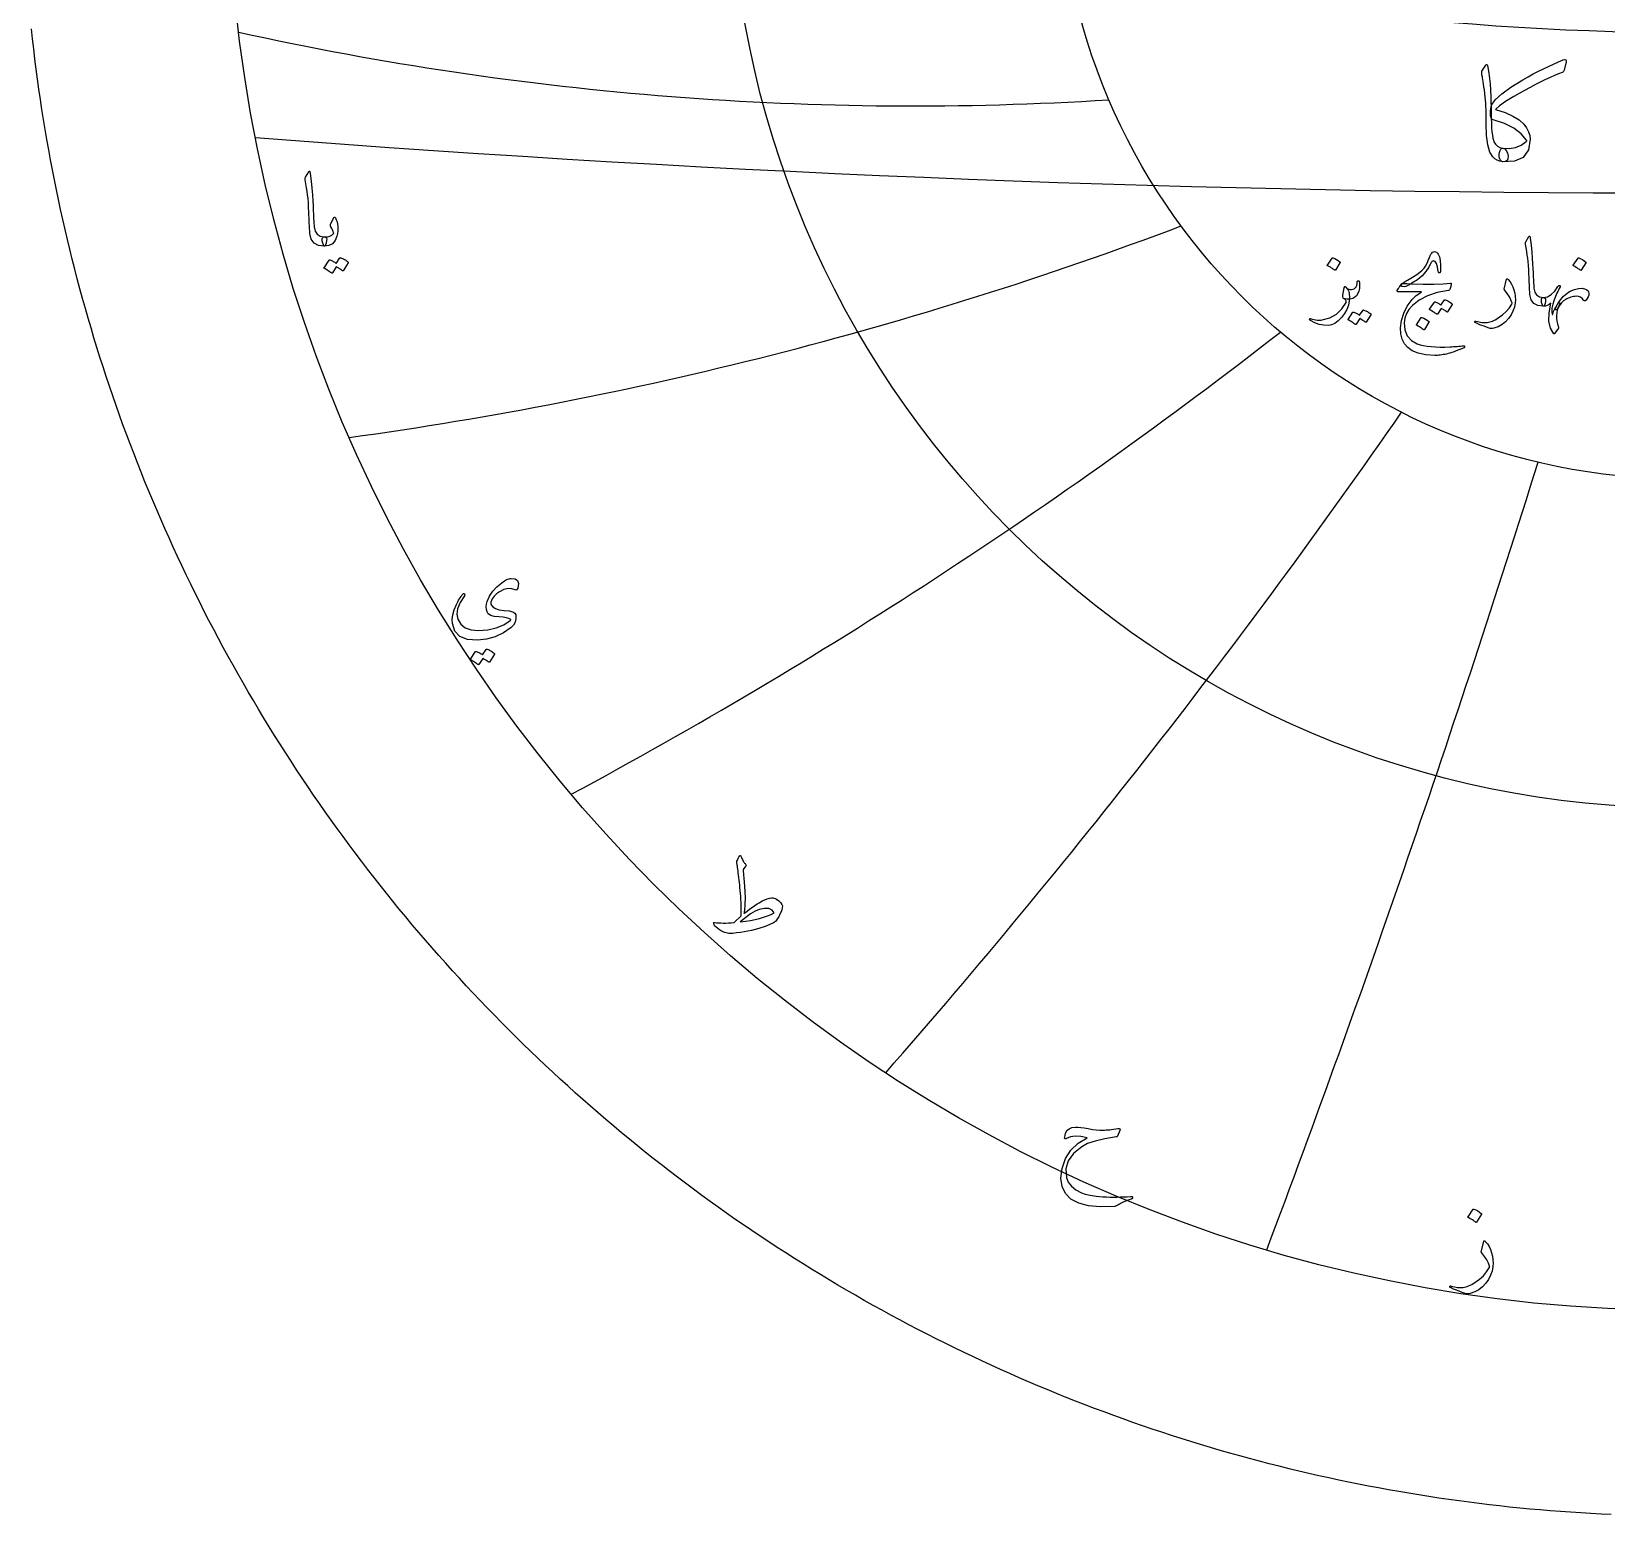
# Model space of a CAD drawing. Header units: millimetres. Extents: x -68 to 68, y -68 to 70.
# Drawn here: x -68.1 to -3.1, y -68.4 to -7.2 of the extents above; entities that cross this region are included whole.
import ezdxf

# ---------------------------------------------------------------- set-up
doc = ezdxf.new("R2010")
doc.units = ezdxf.units.MM
for name, color, linetype in [('CUT_OUTER', 1, 'Continuous'), ('ENGRAVE', 7, 'Continuous'), ('ENGRAVE_FINE', 8, 'Continuous'), ('TEXT', 5, 'Continuous')]:
    doc.layers.add(name, color=color, linetype=linetype)

msp = doc.modelspace()

# ---------------------------------------------------------------- linework, layer by layer
at = {"layer": 'CUT_OUTER'}
msp.add_lwpolyline([(-2.9402, -68.4118), (-3.3599, -68.3925), (-3.7795, -68.3706), (-4.1989, -68.3461), (-4.6182, -68.3191), (-5.0373, -68.2895), (-5.4563, -68.2573), (-5.875, -68.2225), (-6.2935, -68.1852), (-6.7117, -68.1453), (-7.1297, -68.1028), (-7.5475, -68.0578), (-7.9649, -68.0102), (-8.3821, -67.96), (-8.7989, -67.9073), (-9.2154, -67.8521), (-9.6316, -67.7942), (-10.0474, -67.7339), (-10.4628, -67.6709), (-10.8778, -67.6055), (-11.2924, -67.5374), (-11.7066, -67.4669), (-12.1204, -67.3938), (-12.5337, -67.3181), (-12.9465, -67.24), (-13.3588, -67.1593), (-13.7706, -67.076), (-14.182, -66.9903), (-14.5927, -66.902), (-15.003, -66.8112), (-15.4126, -66.7179), (-15.8217, -66.6221), (-16.2302, -66.5237), (-16.6381, -66.4229), (-17.0453, -66.3196), (-17.4519, -66.2137), (-17.8579, -66.1054), (-18.2632, -65.9946), (-18.6677, -65.8813), (-19.0716, -65.7655), (-19.4748, -65.6472), (-19.8772, -65.5265), (-20.2789, -65.4033), (-20.6799, -65.2776), (-21.08, -65.1495), (-21.4794, -65.0189), (-21.8779, -64.8859), (-22.2756, -64.7505), (-22.6725, -64.6126), (-23.0685, -64.4722), (-23.4637, -64.3295), (-23.858, -64.1843), (-24.2513, -64.0367), (-24.6438, -63.8867), (-25.0354, -63.7343), (-25.4259, -63.5795), (-25.8156, -63.4222), (-26.2042, -63.2627), (-26.5919, -63.1007), (-26.9786, -62.9363), (-27.3643, -62.7696), (-27.7489, -62.6005), (-28.1325, -62.4291), (-28.515, -62.2553), (-28.8965, -62.0791), (-29.2768, -61.9007), (-29.6561, -61.7199), (-30.0342, -61.5367), (-30.4113, -61.3513), (-30.7871, -61.1635), (-31.1618, -60.9735), (-31.5354, -60.7811), (-31.9077, -60.5865), (-32.2789, -60.3896), (-32.6488, -60.1904), (-33.0175, -59.9889), (-33.385, -59.7852), (-33.7512, -59.5792), (-34.1161, -59.371), (-34.4798, -59.1605), (-34.8421, -58.9479), (-35.2032, -58.733), (-35.5629, -58.5159), (-35.9213, -58.2965), (-36.2783, -58.075), (-36.634, -57.8513), (-36.9882, -57.6255), (-37.3411, -57.3974), (-37.6926, -57.1672), (-38.0427, -56.9349), (-38.3913, -56.7004), (-38.7385, -56.4638), (-39.0842, -56.225), (-39.4285, -55.9841), (-39.7712, -55.7411), (-40.1125, -55.4961), (-40.4523, -55.2489), (-40.7905, -54.9996), (-41.1272, -54.7483), (-41.4624, -54.4949), (-41.796, -54.2395), (-42.128, -53.982), (-42.4584, -53.7225), (-42.7873, -53.461), (-43.1145, -53.1974), (-43.4401, -52.9319), (-43.764, -52.6644), (-44.0864, -52.3948), (-44.407, -52.1233), (-44.726, -51.8499), (-45.0433, -51.5745), (-45.3589, -51.2971), (-45.6728, -51.0178), (-45.985, -50.7366), (-46.2954, -50.4535), (-46.6042, -50.1685), (-46.9111, -49.8816), (-47.2163, -49.5928), (-47.5197, -49.3022), (-47.8213, -49.0097), (-48.1211, -48.7153), (-48.4191, -48.4191), (-48.7153, -48.1211), (-49.0097, -47.8213), (-49.3022, -47.5197), (-49.5928, -47.2163), (-49.8816, -46.9111), (-50.1685, -46.6042), (-50.4535, -46.2954), (-50.7366, -45.985), (-51.0178, -45.6728), (-51.2971, -45.3589), (-51.5745, -45.0433), (-51.8499, -44.726), (-52.1233, -44.407), (-52.3948, -44.0864), (-52.6644, -43.764), (-52.9319, -43.4401), (-53.1974, -43.1145), (-53.461, -42.7873), (-53.7225, -42.4584), (-53.982, -42.128), (-54.2395, -41.796), (-54.4949, -41.4624), (-54.7483, -41.1272), (-54.9996, -40.7905), (-55.2489, -40.4523), (-55.4961, -40.1125), (-55.7411, -39.7712), (-55.9841, -39.4285), (-56.225, -39.0842), (-56.4638, -38.7385), (-56.7004, -38.3913), (-56.9349, -38.0427), (-57.1672, -37.6926), (-57.3974, -37.3411), (-57.6255, -36.9882), (-57.8513, -36.634), (-58.075, -36.2783), (-58.2965, -35.9213), (-58.5159, -35.5629), (-58.733, -35.2032), (-58.9479, -34.8421), (-59.1605, -34.4798), (-59.371, -34.1161), (-59.5792, -33.7512), (-59.7852, -33.385), (-59.9889, -33.0175), (-60.1904, -32.6488), (-60.3896, -32.2789), (-60.5865, -31.9077), (-60.7811, -31.5354), (-60.9735, -31.1618), (-61.1635, -30.7871), (-61.3513, -30.4113), (-61.5367, -30.0342), (-61.7199, -29.6561), (-61.9007, -29.2768), (-62.0791, -28.8965), (-62.2553, -28.515), (-62.4291, -28.1325), (-62.6005, -27.7489), (-62.7696, -27.3643), (-62.9363, -26.9786), (-63.1007, -26.5919), (-63.2627, -26.2042), (-63.4222, -25.8156), (-63.5795, -25.4259), (-63.7343, -25.0354), (-63.8867, -24.6438), (-64.0367, -24.2513), (-64.1843, -23.858), (-64.3295, -23.4637), (-64.4722, -23.0685), (-64.6126, -22.6725), (-64.7505, -22.2756), (-64.8859, -21.8779), (-65.0189, -21.4794), (-65.1495, -21.08), (-65.2776, -20.6799), (-65.4033, -20.2789), (-65.5265, -19.8772), (-65.6472, -19.4748), (-65.7655, -19.0716), (-65.8813, -18.6677), (-65.9946, -18.2632), (-66.1054, -17.8579), (-66.2137, -17.4519), (-66.3196, -17.0453), (-66.4229, -16.6381), (-66.5237, -16.2302), (-66.6221, -15.8217), (-66.7179, -15.4126), (-66.8112, -15.003), (-66.902, -14.5927), (-66.9903, -14.182), (-67.076, -13.7706), (-67.1593, -13.3588), (-67.24, -12.9465), (-67.3181, -12.5337), (-67.3938, -12.1204), (-67.4669, -11.7066), (-67.5374, -11.2924), (-67.6055, -10.8778), (-67.6709, -10.4628), (-67.7339, -10.0474), (-67.7942, -9.6316), (-67.8521, -9.2154), (-67.9073, -8.7989), (-67.96, -8.3821), (-68.0102, -7.9649), (-68.0578, -7.5475), (-68.1028, -7.1297)], dxfattribs=at)
at = {"layer": 'ENGRAVE'}
for radius in [60, 39.2754, 25.7092]:
    msp.add_circle((0, 0), radius, dxfattribs=at)
for centre, radius, start, end in [((0, 102.3158), 109.5951, 237.334847, 302.665153), ((-31.7316, 118.424), 128.7389, 257.517365, 273.595273), ((-76.5354, 132.5633), 158.0293, 277.834249, 290.696576), ((-144.184, 144.184), 207.655, 298.266678, 307.913423), ((-264.7091, 152.8299), 308.1727, 318.79094, 325.222103), ((-590.2568, 158.1588), 612.3397, 339.3790811, 342.5946627)]:
    msp.add_arc(centre, radius, start, end, dxfattribs=at)
at = {"layer": 'ENGRAVE_FINE'}
msp.add_arc((0, 742.9788), 756.8869, 265.5394658, 274.4605342, dxfattribs=at)
at = {"layer": 'TEXT'}
for points in [[(-7.7177, -10.4567), (-7.3212, -10.5868), (-6.9939, -10.7322), (-6.7357, -10.8929), (-6.5468, -11.0688), (-6.4327, -11.2252), (-6.3512, -11.3802), (-6.3023, -11.5339), (-6.286, -11.6863), (-6.3568, -12.1337), (-6.5694, -12.4381), (-6.9237, -12.5994), (-7.4197, -12.6177), (-7.4549, -12.6084), (-7.4862, -12.5858), (-7.5135, -12.5498), (-7.5368, -12.5006), (-7.5577, -12.4304), (-7.5674, -12.3636), (-7.5657, -12.3), (-7.5527, -12.2398), (-7.5225, -12.1546), (-7.4902, -12.0961), (-7.4559, -12.0642), (-7.4197, -12.0588), (-7.1452, -12.0751), (-6.8914, -12.0336), (-6.6582, -11.9341), (-6.4456, -11.7767), (-6.4327, -11.7638), (-6.4257, -11.7515), (-6.4247, -11.7398), (-6.4297, -11.7288), (-6.6539, -11.4627), (-6.9593, -11.2338), (-7.3458, -11.0422), (-7.8135, -10.8879), (-7.8624, -10.8609), (-7.8974, -10.8067), (-7.9183, -10.7252), (-7.9253, -10.6164), (-7.922, -10.5203), (-7.912, -10.4341), (-7.8954, -10.3579), (-7.8721, -10.2917), (-7.7221, -10.0662), (-7.4583, -9.8154), (-7.0807, -9.5393), (-6.5894, -9.2379), (-6.37, -9.1156), (-6.1536, -8.999), (-5.9402, -8.8881), (-5.7298, -8.7828), (-5.5223, -8.6832), (-5.3179, -8.5892), (-5.1165, -8.5009), (-4.9181, -8.4182), (-4.8549, -8.4036), (-4.8143, -8.4129), (-4.7963, -8.4461), (-4.801, -8.5034), (-4.8808, -8.8387), (-4.8921, -8.8729), (-4.9101, -8.9012), (-4.9347, -8.9235), (-4.966, -8.9398), (-5.1183, -8.9979), (-5.2827, -9.0655), (-5.459, -9.1429), (-5.6473, -9.2299), (-5.8472, -9.3269), (-6.0584, -9.4341), (-6.281, -9.5517), (-6.5148, -9.6796), (-6.9513, -9.9278), (-7.2973, -10.14), (-7.5527, -10.3164), (-7.7177, -10.4567)], [(-7.4144, -12.0588), (-7.3309, -12.0914), (-7.2667, -12.1573), (-7.2217, -12.2564), (-7.1961, -12.3888), (-7.1978, -12.4989), (-7.2347, -12.5738), (-7.3069, -12.6134), (-7.4144, -12.6177), (-7.5338, -12.5951), (-7.6419, -12.5538), (-7.7387, -12.494), (-7.8242, -12.4154), (-7.9489, -12.2182), (-8.0358, -11.9244), (-8.0847, -11.5342), (-8.0956, -11.0475), (-8.094, -10.9), (-8.0943, -10.7555), (-8.0966, -10.6139), (-8.101, -10.4754), (-8.1073, -10.3401), (-8.1156, -10.2086), (-8.1259, -10.0807), (-8.1382, -9.9564), (-8.1564, -9.7987), (-8.1735, -9.6557), (-8.1896, -9.5273), (-8.2048, -9.4135), (-8.2189, -9.315), (-8.232, -9.2325), (-8.2442, -9.166), (-8.2553, -9.1154), (-8.2743, -9.031), (-8.2833, -8.9638), (-8.2823, -8.9139), (-8.2713, -8.8813), (-8.1169, -8.6364), (-8.0946, -8.6111), (-8.0757, -8.6045), (-8.0601, -8.6165), (-8.0477, -8.6471), (-7.9822, -8.9694), (-7.9346, -9.3989), (-7.905, -9.9355), (-7.8934, -10.5792), (-7.8892, -10.8172), (-7.8821, -11.0309), (-7.8719, -11.2204), (-7.8588, -11.3855), (-7.8427, -11.5261), (-7.8235, -11.6417), (-7.8014, -11.7323), (-7.7763, -11.798), (-7.7157, -11.8942), (-7.6352, -11.9697), (-7.5348, -12.0246), (-7.4144, -12.0588)], [(-56.6666, -13.0372), (-56.6584, -13.0244), (-56.6507, -13.0159), (-56.6435, -13.0116), (-56.6368, -13.0116), (-56.6267, -13.0172), (-56.6177, -13.034), (-56.6097, -13.0619), (-56.6028, -13.1011), (-56.5676, -13.4191), (-56.5389, -13.7132), (-56.5165, -13.9833), (-56.5006, -14.2295), (-56.4903, -14.44), (-56.4809, -14.6286), (-56.4722, -14.7955), (-56.4644, -14.9405), (-56.4576, -15.0638), (-56.4521, -15.1652), (-56.448, -15.2447), (-56.4452, -15.3025), (-56.4074, -15.4755), (-56.3239, -15.6027), (-56.1945, -15.6841), (-56.0194, -15.7198), (-55.9707, -15.7325), (-55.9396, -15.7624), (-55.926, -15.8092), (-55.93, -15.8731), (-55.95, -15.9737), (-55.9715, -16.0455), (-55.9947, -16.0886), (-56.0194, -16.103), (-56.2658, -16.0705), (-56.4473, -15.9731), (-56.5639, -15.8108), (-56.6155, -15.5835), (-56.6237, -15.4748), (-56.631, -15.3658), (-56.6375, -15.2566), (-56.6432, -15.1471), (-56.6484, -15.0373), (-56.6533, -14.9272), (-56.658, -14.8169), (-56.6624, -14.7064), (-56.6704, -14.4954), (-56.6815, -14.3056), (-56.6959, -14.1367), (-56.7135, -13.9889), (-56.7342, -13.8469), (-56.7582, -13.6956), (-56.7853, -13.535), (-56.8157, -13.3651), (-56.8197, -13.3345), (-56.8189, -13.3065), (-56.8133, -13.2812), (-56.8029, -13.2586)], [(-55.7639, -15.2045), (-55.6447, -14.9405), (-55.6271, -14.9115), (-55.6085, -14.9012), (-55.5888, -14.9094), (-55.5681, -14.9363), (-55.5297, -15.0168), (-55.4999, -15.1008), (-55.4786, -15.1882), (-55.4659, -15.2791), (-55.4619, -15.3739), (-55.4669, -15.4733), (-55.481, -15.5773), (-55.5042, -15.6857), (-55.5747, -15.8683), (-55.6841, -15.9987), (-55.8323, -16.0769), (-56.0194, -16.103), (-56.041, -16.0894), (-56.0631, -16.0487), (-56.0857, -15.9808), (-56.1088, -15.8858), (-56.1155, -15.835), (-56.1142, -15.7932), (-56.1048, -15.7605), (-56.0875, -15.7368), (-56.0737, -15.7278), (-56.0577, -15.7219), (-56.0396, -15.7192), (-56.0194, -15.7198), (-55.9015, -15.716), (-55.7991, -15.6921), (-55.712, -15.6479), (-55.6404, -15.5835), (-55.6373, -15.5785), (-55.6362, -15.5718), (-55.6373, -15.5636), (-55.6404, -15.5537), (-55.6572, -15.4936), (-55.682, -15.4324), (-55.7147, -15.3701), (-55.7554, -15.3067), (-55.7687, -15.2828), (-55.7746, -15.2578), (-55.773, -15.2317), (-55.7639, -15.2045)], [(-6.3392, -15.7075), (-6.3315, -15.6955), (-6.3242, -15.6875), (-6.3175, -15.6835), (-6.3112, -15.6835), (-6.3018, -15.6888), (-6.2933, -15.7045), (-6.2858, -15.7307), (-6.2793, -15.7673), (-6.2464, -16.0655), (-6.2194, -16.3412), (-6.1985, -16.5944), (-6.1835, -16.8252), (-6.1739, -17.0226), (-6.165, -17.1994), (-6.1569, -17.3559), (-6.1496, -17.4919), (-6.1432, -17.6074), (-6.1381, -17.7024), (-6.1342, -17.777), (-6.1316, -17.8312), (-6.0962, -17.9933), (-6.0178, -18.1126), (-5.8966, -18.189), (-5.7324, -18.2224), (-5.6868, -18.2344), (-5.6576, -18.2623), (-5.6448, -18.3062), (-5.6486, -18.3661), (-5.6673, -18.4604), (-5.6875, -18.5278), (-5.7092, -18.5682), (-5.7324, -18.5817), (-5.9635, -18.5512), (-6.1336, -18.4599), (-6.2429, -18.3077), (-6.2913, -18.0946), (-6.2989, -17.9927), (-6.3058, -17.8906), (-6.3119, -17.7881), (-6.3172, -17.6855), (-6.3221, -17.5826), (-6.3267, -17.4794), (-6.3311, -17.376), (-6.3352, -17.2723), (-6.3427, -17.0746), (-6.3532, -16.8966), (-6.3666, -16.7383), (-6.3831, -16.5997), (-6.4026, -16.4666), (-6.425, -16.3247), (-6.4505, -16.1741), (-6.4789, -16.0148), (-6.4827, -15.9862), (-6.4819, -15.96), (-6.4767, -15.9363), (-6.4669, -15.915)], [(-55.385, -16.5842), (-55.3796, -16.5788), (-55.3722, -16.5756), (-55.3626, -16.5746), (-55.3509, -16.5756), (-55.309, -16.5913), (-55.2684, -16.6086), (-55.2291, -16.6275), (-55.1912, -16.648), (-55.1544, -16.6704), (-55.1183, -16.6949), (-55.083, -16.7215), (-55.0486, -16.7502), (-55.0419, -16.759), (-55.039, -16.7683), (-55.0398, -16.7782), (-55.0443, -16.7885), (-55.2487, -17.1122), (-55.2543, -17.1164), (-55.2625, -17.1164), (-55.2735, -17.1122), (-55.287, -17.1036), (-55.2963, -17.0958), (-55.3115, -17.085), (-55.3325, -17.0713), (-55.3594, -17.0547), (-55.3924, -17.0349), (-55.4318, -17.0116), (-55.4776, -16.9848), (-55.5297, -16.9546), (-55.6915, -17.2058), (-55.699, -17.2136), (-55.7086, -17.2154), (-55.7203, -17.2114), (-55.7341, -17.2016), (-55.7461, -17.1931), (-55.765, -17.1803), (-55.7908, -17.1633), (-55.8235, -17.142), (-55.8637, -17.1164), (-55.9119, -17.0866), (-55.9681, -17.0525), (-56.0322, -17.0142), (-56.0388, -17.0078), (-56.0418, -17.0015), (-56.041, -16.9951), (-56.0364, -16.9887), (-55.8278, -16.6778), (-55.8225, -16.6725), (-55.815, -16.6693), (-55.8054, -16.6683), (-55.7937, -16.6693), (-55.7581, -16.6809), (-55.7235, -16.6943), (-55.6899, -16.7096), (-55.6575, -16.7268), (-55.6261, -16.7456), (-55.5957, -16.7657), (-55.5665, -16.7871), (-55.5383, -16.8098)], [(-14.4508, -16.5897), (-14.4458, -16.5847), (-14.4388, -16.5817), (-14.4298, -16.5807), (-14.4189, -16.5817), (-14.3413, -16.6131), (-14.2682, -16.6516), (-14.1996, -16.697), (-14.1354, -16.7494), (-14.1292, -16.7573), (-14.1265, -16.7653), (-14.1272, -16.7733), (-14.1315, -16.7813), (-14.3191, -17.0847), (-14.3261, -17.0919), (-14.335, -17.0937), (-14.346, -17.0899), (-14.359, -17.0807), (-14.3702, -17.0727), (-14.3879, -17.0607), (-14.4121, -17.0448), (-14.4428, -17.0248), (-14.4805, -17.0009), (-14.5257, -16.9729), (-14.5783, -16.941), (-14.6384, -16.905), (-14.6464, -16.8991), (-14.6504, -16.8931), (-14.6504, -16.8871), (-14.6464, -16.8811)], [(-11.6365, -17.7194), (-11.6128, -17.6916), (-11.5856, -17.664), (-11.5549, -17.6367), (-11.5207, -17.6096), (-11.4831, -17.5826), (-11.4419, -17.5552), (-11.3972, -17.5277), (-11.3491, -17.4998), (-11.1355, -17.3736), (-10.9619, -17.2623), (-10.8281, -17.166), (-10.7343, -17.0847), (-10.6617, -17.0046), (-10.5996, -16.92), (-10.5479, -16.8309), (-10.5068, -16.7374), (-10.4889, -16.6906), (-10.4713, -16.6461), (-10.454, -16.6038), (-10.4369, -16.5637), (-10.4203, -16.5264), (-10.4045, -16.4924), (-10.3894, -16.4616), (-10.375, -16.434), (-10.3434, -16.3868), (-10.3082, -16.3532), (-10.2695, -16.3329), (-10.2273, -16.3262), (-10.1862, -16.3329), (-10.1465, -16.3532), (-10.1083, -16.3868), (-10.0717, -16.434), (-10.026, -16.5418), (-9.9968, -16.6975), (-9.9841, -16.9011), (-9.9878, -17.1525), (-9.9903, -17.1752), (-9.9978, -17.1915), (-10.0103, -17.2012), (-10.0277, -17.2044), (-10.0457, -17.2009), (-10.0597, -17.1905), (-10.0697, -17.173), (-10.0756, -17.1486), (-10.1063, -16.9564), (-10.1505, -16.8192), (-10.2081, -16.7369), (-10.2792, -16.7094), (-10.2974, -16.7127), (-10.3162, -16.7224), (-10.3354, -16.7386), (-10.3551, -16.7613), (-10.3638, -16.7749), (-10.374, -16.7918), (-10.3858, -16.8119), (-10.399, -16.8352), (-10.4137, -16.8618), (-10.4299, -16.8916), (-10.4476, -16.9246), (-10.4669, -16.9609), (-10.5811, -17.1481), (-10.7363, -17.3222), (-10.9324, -17.4834), (-11.1694, -17.6316), (-11.1719, -17.6331), (-11.1794, -17.6376), (-11.1919, -17.645), (-11.2094, -17.6555), (-11.2318, -17.669), (-11.2593, -17.6855), (-11.2917, -17.7049), (-11.3291, -17.7274), (-11.4082, -17.7628), (-11.4858, -17.7733), (-11.5619, -17.7588), (-11.6365, -17.7194)], [(-4.3073, -16.5937), (-4.3023, -16.5887), (-4.2953, -16.5857), (-4.2863, -16.5847), (-4.2754, -16.5857), (-4.1978, -16.6171), (-4.1247, -16.6555), (-4.0561, -16.701), (-3.9919, -16.7534), (-3.9857, -16.7613), (-3.983, -16.7693), (-3.9837, -16.7773), (-3.9879, -16.7853), (-4.1756, -17.0887), (-4.1826, -17.0959), (-4.1915, -17.0977), (-4.2025, -17.0939), (-4.2155, -17.0847), (-4.2267, -17.0767), (-4.2444, -17.0647), (-4.2686, -17.0488), (-4.2993, -17.0288), (-4.337, -17.0048), (-4.3821, -16.9769), (-4.4348, -16.945), (-4.4949, -16.909), (-4.5029, -16.903), (-4.5069, -16.8971), (-4.5069, -16.8911), (-4.5029, -16.8851)], [(-13.377, -17.5318), (-13.3575, -17.5348), (-13.343, -17.5438), (-13.3336, -17.5587), (-13.3291, -17.5797), (-13.3208, -17.7189), (-13.3281, -17.8451), (-13.3508, -17.9584), (-13.389, -18.0587), (-13.4433, -18.143), (-13.5147, -18.2084), (-13.603, -18.2548), (-13.7083, -18.2823), (-13.7822, -18.291), (-13.852, -18.2892), (-13.9179, -18.277), (-13.9798, -18.2543), (-14.0012, -18.2374), (-14.0137, -18.2104), (-14.0172, -18.1735), (-14.0117, -18.1266), (-13.9518, -17.8232), (-13.9471, -17.8002), (-13.9408, -17.7833), (-13.9331, -17.7723), (-13.9239, -17.7673), (-13.9136, -17.7678), (-13.9029, -17.7733), (-13.8917, -17.7838), (-13.88, -17.7992), (-13.8498, -17.8332), (-13.8111, -17.8591), (-13.7639, -17.8771), (-13.7083, -17.8871), (-13.6504, -17.8876), (-13.5965, -17.8771), (-13.5466, -17.8556), (-13.5007, -17.8232), (-13.4611, -17.7783), (-13.4339, -17.7234), (-13.4191, -17.6585), (-13.4169, -17.5837), (-13.4144, -17.561), (-13.4069, -17.5448), (-13.3944, -17.535), (-13.377, -17.5318)], [(-7.2573, -17.4679), (-7.2551, -17.4607), (-7.2523, -17.4549), (-7.2491, -17.4507), (-7.2454, -17.4479), (-7.2341, -17.4469), (-7.2204, -17.4519), (-7.2042, -17.4629), (-7.1855, -17.4799), (-7.1126, -17.5665), (-7.0498, -17.6665), (-6.9969, -17.78), (-6.954, -17.907), (-6.9205, -18.0437), (-6.9001, -18.1785), (-6.8926, -18.3112), (-6.8981, -18.4419), (-6.9335, -18.6141), (-6.9919, -18.7793), (-7.0732, -18.9374), (-7.1775, -19.0886), (-7.3022, -19.2256), (-7.445, -19.3371), (-7.6056, -19.4232), (-7.7843, -19.4838), (-7.8322, -19.4941), (-7.8801, -19.4968), (-7.928, -19.4921), (-7.9759, -19.4798), (-8.0863, -19.4413), (-8.186, -19.4055), (-8.2749, -19.3724), (-8.3531, -19.3421), (-8.4204, -19.3146), (-8.4764, -19.2897), (-8.5212, -19.2676), (-8.5547, -19.2483), (-8.5617, -19.2423), (-8.5667, -19.2363), (-8.5697, -19.2303), (-8.5707, -19.2244), (-8.5699, -19.2166), (-8.5677, -19.2094), (-8.5639, -19.2027), (-8.5587, -19.1964), (-8.552, -19.1917), (-8.5437, -19.1894), (-8.534, -19.1897), (-8.5228, -19.1924), (-8.4544, -19.2108), (-8.3891, -19.2259), (-8.3267, -19.2377), (-8.2673, -19.2463), (-8.2104, -19.2517), (-8.1555, -19.2538), (-8.1026, -19.2527), (-8.0517, -19.2483), (-8.001, -19.2402), (-7.9484, -19.2279), (-7.8942, -19.2113), (-7.8382, -19.1904), (-7.7804, -19.1651), (-7.7209, -19.135), (-7.6597, -19.1002), (-7.5967, -19.0607), (-7.4198, -18.9334), (-7.2683, -18.7952), (-7.1423, -18.646), (-7.0418, -18.4859), (-7.0353, -18.4729), (-7.0318, -18.4579), (-7.0313, -18.4409), (-7.0338, -18.422), (-7.0757, -18.31), (-7.1416, -18.1855), (-7.2314, -18.0485), (-7.3452, -17.899), (-7.3502, -17.8896), (-7.3531, -17.8811), (-7.3541, -17.8736), (-7.3531, -17.8671)], [(-13.876, -17.7992), (-13.8308, -17.8589), (-13.7951, -17.918), (-13.7689, -17.9766), (-13.7522, -18.0348), (-13.7427, -18.0966), (-13.7382, -18.1705), (-13.7387, -18.2563), (-13.7442, -18.3541), (-13.7779, -18.538), (-13.843, -18.7144), (-13.9396, -18.8833), (-14.0676, -19.0447), (-14.2083, -19.1834), (-14.343, -19.2842), (-14.4718, -19.3471), (-14.5945, -19.3721), (-14.7929, -19.3651), (-14.9847, -19.3281), (-15.1701, -19.2613), (-15.349, -19.1645), (-15.3615, -19.1562), (-15.3709, -19.1475), (-15.3774, -19.1383), (-15.3809, -19.1286), (-15.3817, -19.1173), (-15.3799, -19.1076), (-15.3757, -19.0994), (-15.369, -19.0926), (-15.3587, -19.0881), (-15.348, -19.0866), (-15.3368, -19.0881), (-15.325, -19.0926), (-15.2585, -19.111), (-15.1948, -19.1261), (-15.1338, -19.1379), (-15.0755, -19.1465), (-15.0198, -19.1516), (-14.9663, -19.153), (-14.915, -19.1506), (-14.866, -19.1445), (-14.5454, -19.0527), (-14.2742, -18.901), (-14.0524, -18.6894), (-13.88, -18.418), (-13.8782, -18.4095), (-13.877, -18.396), (-13.8762, -18.3776), (-13.876, -18.3541), (-13.8825, -18.3359), (-13.9019, -18.3132), (-13.9343, -18.286), (-13.9798, -18.2543), (-13.9997, -18.2299), (-14.0117, -18.2004), (-14.0157, -18.166), (-14.0117, -18.1266), (-13.9518, -17.8232), (-13.9396, -17.7843), (-13.9229, -17.7673), (-13.9017, -17.7723), (-13.876, -17.7992)], [(-11.2054, -17.6515), (-10.6931, -17.6695), (-10.2503, -17.6715), (-9.8768, -17.6575), (-9.5727, -17.6276), (-9.5633, -17.6265), (-9.5552, -17.6271), (-9.5483, -17.6295), (-9.5427, -17.6336), (-9.5386, -17.6392), (-9.5362, -17.646), (-9.5356, -17.6542), (-9.5367, -17.6635), (-9.5446, -17.6999), (-9.5522, -17.7334), (-9.5596, -17.7638), (-9.5667, -17.7913), (-9.5735, -17.8157), (-9.5801, -17.8372), (-9.5865, -17.8556), (-9.5926, -17.8711), (-9.6056, -17.8958), (-9.6206, -17.914), (-9.6375, -17.9257), (-9.6565, -17.931), (-10.1176, -18.0146), (-10.5187, -18.1455), (-10.8601, -18.3239), (-11.1415, -18.5497), (-11.2837, -18.7121), (-11.387, -18.884), (-11.4514, -19.0654), (-11.4768, -19.2563), (-11.4524, -19.5559), (-11.3551, -19.8002), (-11.1849, -19.9891), (-10.9419, -20.1225), (-10.8159, -20.163), (-10.6774, -20.1964), (-10.5265, -20.2228), (-10.3631, -20.2423), (-10.1874, -20.255), (-9.9998, -20.2613), (-9.8002, -20.261), (-9.5886, -20.2543), (-9.5134, -20.25), (-9.4394, -20.2453), (-9.3667, -20.2401), (-9.2952, -20.2343), (-9.2255, -20.2281), (-9.158, -20.2213), (-9.0928, -20.2141), (-9.0298, -20.2064), (-9.0105, -20.2054), (-8.9968, -20.2104), (-8.9886, -20.2213), (-8.9858, -20.2383), (-8.9873, -20.258), (-8.9918, -20.2732), (-8.9993, -20.284), (-9.0098, -20.2902), (-9.1226, -20.3379), (-9.2294, -20.381), (-9.3302, -20.4197), (-9.425, -20.4539), (-9.5135, -20.4838), (-9.5956, -20.5098), (-9.6712, -20.5317), (-9.7403, -20.5497), (-9.8053, -20.5629), (-9.8686, -20.5746), (-9.9301, -20.5849), (-9.9898, -20.5936), (-10.0481, -20.6003), (-10.1051, -20.6046), (-10.1608, -20.6063), (-10.2154, -20.6056), (-10.5876, -20.5766), (-10.898, -20.5138), (-11.1465, -20.4169), (-11.3331, -20.2862), (-11.4701, -20.1228), (-11.5656, -19.9319), (-11.6198, -19.7136), (-11.6325, -19.4679), (-11.5933, -19.163), (-11.4998, -18.8671), (-11.3518, -18.5802), (-11.1495, -18.3022), (-11.0704, -18.2181), (-10.9808, -18.1376), (-10.8808, -18.0605), (-10.7702, -17.9869), (-11.7363, -17.9789), (-11.7595, -17.9689), (-11.7692, -17.9509), (-11.7655, -17.925), (-11.7483, -17.8911), (-11.7158, -17.8417), (-11.6864, -17.7972), (-11.6599, -17.7578), (-11.6365, -17.7234), (-11.616, -17.6942), (-11.5986, -17.6705), (-11.5841, -17.6523), (-11.5726, -17.6396), (-11.5467, -17.6373), (-11.4768, -17.6386), (-11.363, -17.6433), (-11.2054, -17.6515)], [(-5.0937, -18.5497), (-5.1376, -18.644), (-5.1696, -18.7433), (-5.1895, -18.8476), (-5.1975, -18.9569), (-5.194, -19.0707), (-5.1795, -19.1884), (-5.1541, -19.3102), (-5.1177, -19.4359), (-5.1132, -19.4526), (-5.1117, -19.4669), (-5.1132, -19.4786), (-5.1177, -19.4878), (-5.2614, -19.6914), (-5.2746, -19.7061), (-5.2863, -19.7144), (-5.2965, -19.7161), (-5.3053, -19.7114), (-5.442, -19.4771), (-5.5089, -19.1894), (-5.5059, -18.8484), (-5.433, -18.4539), (-5.5026, -18.5098), (-5.5757, -18.5497), (-5.6523, -18.5737), (-5.7324, -18.5817), (-5.7496, -18.5764), (-5.7654, -18.5607), (-5.7796, -18.5345), (-5.7923, -18.4978), (-5.7995, -18.4757), (-5.8053, -18.4534), (-5.8095, -18.4308), (-5.8123, -18.408), (-5.8143, -18.3852), (-5.8162, -18.3626), (-5.8182, -18.3403), (-5.8202, -18.3182), (-5.8177, -18.2778), (-5.8023, -18.2483), (-5.7738, -18.2299), (-5.7324, -18.2224), (-5.5695, -18.186), (-5.4161, -18.0966), (-5.2721, -17.9544), (-5.1376, -17.7593), (-5.1194, -17.7346), (-5.1007, -17.7204), (-5.0815, -17.7167), (-5.0618, -17.7234), (-5.0473, -17.7361), (-5.0398, -17.7503), (-5.0393, -17.7661), (-5.0458, -17.7833), (-5.0811, -17.8456), (-5.1152, -17.909), (-5.148, -17.9734), (-5.1795, -18.0388), (-5.2099, -18.1051), (-5.2389, -18.1725), (-5.2667, -18.2408), (-5.2933, -18.3102), (-5.3522, -18.4991), (-5.3851, -18.6625), (-5.3921, -18.8005), (-5.3731, -18.913), (-5.3714, -18.9165), (-5.3702, -18.919), (-5.3694, -18.9205), (-5.3692, -18.921), (-5.3689, -18.9205), (-5.3682, -18.919), (-5.3669, -18.9165), (-5.3652, -18.913), (-5.3408, -18.8557), (-5.3158, -18.7997), (-5.2899, -18.745), (-5.2634, -18.6914), (-5.2358, -18.6389), (-5.207, -18.5871), (-5.1769, -18.5361), (-5.1456, -18.4859), (-5.1229, -18.4509), (-5.1027, -18.43), (-5.085, -18.423), (-5.0698, -18.43), (-5.0623, -18.4449), (-5.0638, -18.4699), (-5.0742, -18.5048), (-5.0937, -18.5497)], [(-4.0877, -18.3342), (-4.1394, -18.2533), (-4.2065, -18.1984), (-4.2891, -18.1695), (-4.3871, -18.1665), (-4.4428, -18.1736), (-4.4979, -18.183), (-4.5526, -18.1946), (-4.6067, -18.2084), (-4.6603, -18.225), (-4.7135, -18.2448), (-4.7661, -18.2679), (-4.8183, -18.2942), (-4.9076, -18.3541), (-4.9919, -18.4379), (-5.0713, -18.5457), (-5.1456, -18.6775), (-5.1668, -18.7072), (-5.1865, -18.7244), (-5.2047, -18.7291), (-5.2215, -18.7214), (-5.2354, -18.7059), (-5.2414, -18.6874), (-5.2394, -18.666), (-5.2294, -18.6415), (-5.2142, -18.6094), (-5.2005, -18.5807), (-5.1883, -18.5555), (-5.1775, -18.5338), (-5.1681, -18.5153), (-5.1596, -18.4998), (-5.1521, -18.4873), (-5.1456, -18.4779), (-5.087, -18.3895), (-5.0268, -18.3082), (-4.9652, -18.2339), (-4.9021, -18.1665), (-4.8375, -18.1059), (-4.7714, -18.0517), (-4.7037, -18.0041), (-4.6346, -17.9629), (-4.4572, -17.8823), (-4.2923, -17.8402), (-4.1399, -17.8364), (-3.9999, -17.8711), (-3.9403, -17.9013), (-3.8971, -17.94), (-3.8704, -17.9871), (-3.8602, -18.0427), (-3.8662, -18.1186), (-3.8881, -18.1904), (-3.9261, -18.2583), (-3.98, -18.3222), (-4.0151, -18.3499), (-4.0448, -18.3611), (-4.069, -18.3559), (-4.0877, -18.3342)], [(-13.1774, -18.7413), (-13.1724, -18.7363), (-13.1654, -18.7334), (-13.1564, -18.7324), (-13.1454, -18.7334), (-13.1061, -18.7481), (-13.0681, -18.7643), (-13.0313, -18.782), (-12.9957, -18.8012), (-12.9612, -18.8222), (-12.9274, -18.8451), (-12.8943, -18.8701), (-12.862, -18.897), (-12.8558, -18.9053), (-12.853, -18.914), (-12.8538, -18.9232), (-12.858, -18.9329), (-13.0496, -19.2363), (-13.0549, -19.2403), (-13.0626, -19.2403), (-13.0728, -19.2363), (-13.0856, -19.2284), (-13.0943, -19.221), (-13.1085, -19.2109), (-13.1282, -19.198), (-13.1534, -19.1824), (-13.1844, -19.1639), (-13.2213, -19.142), (-13.2642, -19.117), (-13.3131, -19.0886), (-13.4648, -19.3242), (-13.4718, -19.3314), (-13.4808, -19.3331), (-13.4917, -19.3294), (-13.5047, -19.3202), (-13.5159, -19.3122), (-13.5337, -19.3002), (-13.5579, -19.2842), (-13.5885, -19.2643), (-13.6262, -19.2403), (-13.6714, -19.2124), (-13.724, -19.1804), (-13.7842, -19.1445), (-13.7904, -19.1385), (-13.7931, -19.1325), (-13.7924, -19.1266), (-13.7881, -19.1206), (-13.5925, -18.8292), (-13.5876, -18.8242), (-13.5806, -18.8212), (-13.5716, -18.8202), (-13.5606, -18.8212), (-13.5272, -18.832), (-13.4947, -18.8446), (-13.4633, -18.859), (-13.4329, -18.8751), (-13.4034, -18.8927), (-13.375, -18.9115), (-13.3475, -18.9316), (-13.3211, -18.9529)], [(-9.8202, -18.3182), (-9.8152, -18.3132), (-9.8082, -18.3102), (-9.7992, -18.3092), (-9.7882, -18.3102), (-9.7489, -18.3249), (-9.7109, -18.3411), (-9.6741, -18.3589), (-9.6385, -18.3781), (-9.604, -18.399), (-9.5702, -18.422), (-9.5371, -18.4469), (-9.5048, -18.4739), (-9.4986, -18.4821), (-9.4958, -18.4908), (-9.4966, -18.5001), (-9.5008, -18.5098), (-9.6924, -18.8132), (-9.6977, -18.8172), (-9.7054, -18.8172), (-9.7156, -18.8132), (-9.7283, -18.8052), (-9.7371, -18.7978), (-9.7513, -18.7877), (-9.771, -18.7749), (-9.7962, -18.7593), (-9.8271, -18.7407), (-9.8641, -18.7189), (-9.907, -18.6938), (-9.9559, -18.6655), (-10.1076, -18.901), (-10.1146, -18.9082), (-10.1235, -18.91), (-10.1345, -18.9063), (-10.1475, -18.897), (-10.1587, -18.889), (-10.1764, -18.8771), (-10.2006, -18.8611), (-10.2313, -18.8411), (-10.269, -18.8172), (-10.3142, -18.7892), (-10.3668, -18.7573), (-10.4269, -18.7214), (-10.4332, -18.7154), (-10.4359, -18.7094), (-10.4352, -18.7034), (-10.4309, -18.6974), (-10.2353, -18.406), (-10.2303, -18.401), (-10.2233, -18.398), (-10.2144, -18.397), (-10.2034, -18.398), (-10.17, -18.4089), (-10.1375, -18.4215), (-10.1061, -18.4358), (-10.0756, -18.4519), (-10.0462, -18.4695), (-10.0178, -18.4883), (-9.9903, -18.5084), (-9.9639, -18.5298)], [(-10.7782, -19.0487), (-10.7732, -19.0437), (-10.7662, -19.0407), (-10.7573, -19.0397), (-10.7463, -19.0407), (-10.6687, -19.0722), (-10.5956, -19.1106), (-10.527, -19.156), (-10.4629, -19.2084), (-10.4566, -19.2164), (-10.4539, -19.2244), (-10.4546, -19.2323), (-10.4589, -19.2403), (-10.6465, -19.5437), (-10.6535, -19.5509), (-10.6625, -19.5527), (-10.6734, -19.549), (-10.6864, -19.5397), (-10.6976, -19.5317), (-10.7154, -19.5198), (-10.7396, -19.5038), (-10.7702, -19.4838), (-10.8079, -19.4599), (-10.8531, -19.4319), (-10.9057, -19.4), (-10.9658, -19.3641), (-10.9738, -19.3581), (-10.9778, -19.3521), (-10.9778, -19.3461), (-10.9738, -19.3401)], [(-48.1553, -30.2731), (-48.2932, -30.227), (-48.447, -30.2252), (-48.6168, -30.2675), (-48.8025, -30.354), (-48.9204, -30.4365), (-49.0186, -30.535), (-49.0971, -30.6494), (-49.156, -30.7798), (-49.1618, -30.8059), (-49.1623, -30.833), (-49.1576, -30.8612), (-49.1474, -30.8905), (-49.0798, -30.9815), (-48.9665, -31.0502), (-48.8073, -31.0965), (-48.6024, -31.1204), (-48.4001, -31.142), (-48.2532, -31.1811), (-48.1617, -31.2378), (-48.1255, -31.3121), (-48.1215, -31.4675), (-48.1521, -31.6059), (-48.2173, -31.7272), (-48.3171, -31.8315), (-48.6341, -32.0479), (-48.9718, -32.2073), (-49.3303, -32.3098), (-49.7095, -32.3553), (-50.1236, -32.3265), (-50.4334, -32.202), (-50.6388, -31.9816), (-50.74, -31.6655), (-50.7458, -31.492), (-50.7208, -31.3035), (-50.6649, -31.1002), (-50.5781, -30.882), (-50.5479, -30.8213), (-50.5169, -30.7628), (-50.4851, -30.7063), (-50.4525, -30.6521), (-50.4189, -30.5996), (-50.3839, -30.5488), (-50.3475, -30.4996), (-50.3099, -30.4519), (-50.2897, -30.4322), (-50.2716, -30.4242), (-50.2556, -30.428), (-50.2418, -30.4434), (-50.234, -30.4626), (-50.2322, -30.4817), (-50.2362, -30.5009), (-50.246, -30.5201), (-50.4211, -30.8022), (-50.5249, -31.0566), (-50.5574, -31.2833), (-50.5185, -31.4824), (-50.3935, -31.6921), (-50.2098, -31.8401), (-49.9676, -31.9263), (-49.6669, -31.9508), (-49.2816, -31.9202), (-48.9345, -31.8411), (-48.6258, -31.7136), (-48.3554, -31.5377), (-48.3392, -31.5228), (-48.3331, -31.5079), (-48.3371, -31.493), (-48.3512, -31.4781), (-48.4084, -31.4504), (-48.5077, -31.427), (-48.649, -31.4079), (-48.8323, -31.393), (-49.0189, -31.3701), (-49.1613, -31.327), (-49.2595, -31.2636), (-49.3135, -31.1801), (-49.3385, -31.0819), (-49.3454, -30.9789), (-49.3343, -30.8711), (-49.305, -30.7585), (-49.21, -30.5374), (-49.0782, -30.3338), (-48.9098, -30.1477), (-48.7046, -29.9793), (-48.65, -29.9394), (-48.5971, -29.9048), (-48.5457, -29.8755), (-48.496, -29.8515), (-48.4481, -29.8326), (-48.4023, -29.8185), (-48.3586, -29.8092), (-48.3171, -29.8047), (-48.1548, -29.8199), (-48.0552, -29.8909), (-48.0185, -30.0179), (-48.0446, -30.2007), (-48.0643, -30.2499), (-48.0893, -30.2784), (-48.1196, -30.2861), (-48.1553, -30.2731)], [(-49.3476, -32.73), (-49.3422, -32.7247), (-49.3348, -32.7215), (-49.3252, -32.7204), (-49.3135, -32.7215), (-49.2716, -32.7372), (-49.231, -32.7545), (-49.1917, -32.7734), (-49.1538, -32.7939), (-49.117, -32.8162), (-49.0809, -32.8407), (-49.0456, -32.8673), (-49.0112, -32.8961), (-49.0045, -32.9048), (-49.0016, -32.9142), (-49.0024, -32.924), (-49.0069, -32.9344), (-49.2113, -33.258), (-49.2169, -33.2622), (-49.2251, -33.2622), (-49.2361, -33.258), (-49.2496, -33.2495), (-49.2589, -33.2416), (-49.2741, -33.2308), (-49.2951, -33.2171), (-49.322, -33.2005), (-49.355, -33.1807), (-49.3944, -33.1574), (-49.4402, -33.1306), (-49.4923, -33.1004), (-49.6541, -33.3517), (-49.6616, -33.3594), (-49.6712, -33.3612), (-49.6829, -33.3573), (-49.6967, -33.3474), (-49.7087, -33.3389), (-49.7276, -33.3261), (-49.7534, -33.3091), (-49.7861, -33.2878), (-49.8263, -33.2622), (-49.8745, -33.2324), (-49.9307, -33.1984), (-49.9948, -33.1601), (-50.0014, -33.1537), (-50.0044, -33.1473), (-50.0036, -33.1409), (-49.9991, -33.1345), (-49.7904, -32.8237), (-49.7851, -32.8183), (-49.7776, -32.8152), (-49.7681, -32.8141), (-49.7563, -32.8152), (-49.7207, -32.8267), (-49.6861, -32.8402), (-49.6526, -32.8555), (-49.6201, -32.8726), (-49.5887, -32.8914), (-49.5583, -32.9115), (-49.5291, -32.9329), (-49.5009, -32.9557)], [(-39.0046, -41.4724), (-38.9843, -41.4261), (-38.9662, -41.3851), (-38.9503, -41.3494), (-38.9364, -41.3191), (-38.925, -41.2944), (-38.9162, -41.2755), (-38.9101, -41.2624), (-38.9066, -41.2552), (-38.8994, -41.2459), (-38.8907, -41.2393), (-38.8803, -41.2353), (-38.8683, -41.2339), (-38.8585, -41.2355), (-38.8502, -41.2403), (-38.8435, -41.2483), (-38.8385, -41.2595), (-38.8161, -41.3138), (-38.7959, -41.3617), (-38.7778, -41.4032), (-38.7618, -41.4383), (-38.7527, -41.4538), (-38.7422, -41.4703), (-38.7303, -41.4878), (-38.7171, -41.5065), (-38.7024, -41.5262), (-38.6857, -41.5469), (-38.6672, -41.5687), (-38.6469, -41.5916), (-38.6341, -41.6148), (-38.6298, -41.6374), (-38.6341, -41.6595), (-38.6469, -41.681), (-38.7278, -41.7875), (-38.7387, -41.8048), (-38.7459, -41.8226), (-38.7493, -41.841), (-38.7491, -41.8599), (-38.7076, -42.3285), (-38.6809, -42.7083), (-38.6692, -42.9992), (-38.6724, -43.2012), (-38.6768, -43.2766), (-38.6815, -43.3454), (-38.6864, -43.4076), (-38.6916, -43.463), (-38.697, -43.5121), (-38.7028, -43.5551), (-38.7088, -43.592), (-38.715, -43.6227), (-38.5877, -43.5253), (-38.4696, -43.4375), (-38.3609, -43.3593), (-38.2615, -43.2906), (-38.1717, -43.2312), (-38.0917, -43.1809), (-38.0216, -43.1397), (-37.9613, -43.1075), (-37.8541, -43.0596), (-37.7537, -43.0223), (-37.6603, -42.9957), (-37.5738, -42.9798), (-37.5281, -42.9784), (-37.4802, -42.9872), (-37.4301, -43.0061), (-37.378, -43.0351), (-37.2747, -43.1083), (-37.1991, -43.1788), (-37.1512, -43.2467), (-37.131, -43.3119), (-37.1323, -43.3845), (-37.1491, -43.4662), (-37.1813, -43.557), (-37.2289, -43.6568), (-37.2822, -43.755), (-37.3311, -43.8367), (-37.3758, -43.9019), (-37.4163, -43.9506), (-37.4993, -44.0121), (-37.642, -44.0815), (-37.8442, -44.159), (-38.1061, -44.2444), (-38.2521, -44.2867), (-38.4004, -44.3242), (-38.5512, -44.357), (-38.7044, -44.3849), (-38.8594, -44.4083), (-39.0157, -44.4275), (-39.1734, -44.4424), (-39.3324, -44.453), (-39.3906, -44.4413), (-39.4458, -44.4275), (-39.4981, -44.4115), (-39.5475, -44.3934), (-39.5944, -44.3732), (-39.6395, -44.3509), (-39.6828, -44.3264), (-39.7242, -44.2998), (-39.7968, -44.2465), (-39.8572, -44.1933), (-39.9054, -44.1401), (-39.9413, -44.0869), (-39.961, -44.0427), (-39.9647, -44.0123), (-39.9525, -43.9958), (-39.9243, -43.9932), (-39.8446, -44.0026), (-39.7588, -44.0097), (-39.6668, -44.0143), (-39.5687, -44.0166), (-39.4646, -44.0165), (-39.3542, -44.0139), (-39.2378, -44.009), (-39.1153, -44.0017), (-38.8342, -43.7249), (-38.829, -43.6137), (-38.8262, -43.5014), (-38.8259, -43.388), (-38.8278, -43.2736), (-38.832, -43.1578), (-38.838, -43.0404), (-38.8458, -42.9215), (-38.8555, -42.8009), (-38.8664, -42.6816), (-38.8779, -42.5662), (-38.8899, -42.4548), (-38.9024, -42.3474), (-38.9149, -42.2438), (-38.9268, -42.1436), (-38.9383, -42.0468), (-38.9492, -41.9536), (-38.9594, -41.8672), (-38.9689, -41.7912), (-38.9775, -41.7256), (-38.9854, -41.6704), (-38.9924, -41.6253), (-38.9987, -41.59), (-39.0042, -41.5646), (-39.0088, -41.549), (-39.0117, -41.5315), (-39.012, -41.5129), (-39.0096, -41.4932), (-39.0046, -41.4724)], [(-38.0933, -43.4652), (-38.2581, -43.5336), (-38.4414, -43.6408), (-38.6434, -43.7869), (-38.864, -43.9719), (-38.6502, -43.9454), (-38.4473, -43.9128), (-38.2553, -43.8741), (-38.0742, -43.8292), (-37.9042, -43.7788), (-37.7458, -43.7233), (-37.5987, -43.6628), (-37.4631, -43.5972), (-37.5552, -43.4835), (-37.6909, -43.4237), (-37.8703, -43.4175), (-38.0933, -43.4652)], [(-23.2077, -52.5731), (-23.3099, -52.803), (-23.3192, -52.8182), (-23.3301, -52.8297), (-23.3426, -52.8374), (-23.3567, -52.8414), (-23.8291, -52.9159), (-24.2243, -53.0074), (-24.5423, -53.116), (-24.7832, -53.2416), (-25.1209, -53.5171), (-25.3378, -53.8197), (-25.4339, -54.1494), (-25.4091, -54.5063), (-25.3341, -54.6995), (-25.2069, -54.8703), (-25.0275, -55.0188), (-24.796, -55.145), (-24.6333, -55.2014), (-24.4308, -55.2472), (-24.1884, -55.2823), (-23.906, -55.3068), (-23.7559, -55.314), (-23.608, -55.3185), (-23.4621, -55.3204), (-23.3184, -55.3196), (-23.1774, -55.3164), (-23.0395, -55.311), (-22.9048, -55.3036), (-22.7734, -55.294), (-22.7425, -55.2919), (-22.718, -55.294), (-22.6999, -55.3004), (-22.6882, -55.311), (-22.6818, -55.3241), (-22.6797, -55.3377), (-22.6818, -55.3518), (-22.6882, -55.3664), (-22.6929, -55.3742), (-22.6983, -55.3808), (-22.7046, -55.386), (-22.7116, -55.3898), (-22.7192, -55.3931), (-22.7271, -55.3967), (-22.7352, -55.4006), (-22.7436, -55.4047), (-22.8663, -55.4438), (-22.9746, -55.4846), (-23.0685, -55.5269), (-23.1481, -55.5708), (-23.199, -55.6024), (-23.2455, -55.6293), (-23.2874, -55.6514), (-23.3248, -55.6687), (-23.3571, -55.682), (-23.3839, -55.6921), (-23.405, -55.6991), (-23.4206, -55.7028), (-24.0029, -55.7243), (-24.4979, -55.6826), (-24.9056, -55.5774), (-25.226, -55.409), (-25.4575, -55.178), (-25.5943, -54.8895), (-25.6364, -54.5435), (-25.5837, -54.1401), (-25.4442, -53.7337), (-25.226, -53.3875), (-24.929, -53.1014), (-24.5532, -52.8754), (-24.8194, -52.8246), (-25.0514, -52.8126), (-25.2494, -52.8395), (-25.4134, -52.9052), (-25.4277, -52.9106), (-25.441, -52.9137), (-25.4533, -52.9148), (-25.4645, -52.9137), (-25.4738, -52.9103), (-25.4804, -52.9042), (-25.4844, -52.8954), (-25.4858, -52.8839), (-25.4799, -52.831), (-25.4709, -52.7786), (-25.4586, -52.7267), (-25.4432, -52.6753), (-25.3889, -52.5755), (-25.3027, -52.5018), (-25.1845, -52.4541), (-25.0344, -52.4326), (-24.9394, -52.4334), (-24.8204, -52.4443), (-24.6775, -52.4653), (-24.5107, -52.4965), (-24.3385, -52.5276), (-24.1796, -52.5486), (-24.034, -52.5595), (-23.9018, -52.5603), (-23.8382, -52.5575), (-23.7708, -52.5534), (-23.6998, -52.548), (-23.625, -52.5412), (-23.5465, -52.5328), (-23.4642, -52.5225), (-23.3783, -52.5104), (-23.2886, -52.4965), (-23.2372, -52.4949), (-23.2066, -52.5071), (-23.1968, -52.5332), (-23.2077, -52.5731)], [(-8.6352, -55.8243), (-8.6298, -55.8189), (-8.6224, -55.8157), (-8.6128, -55.8147), (-8.6011, -55.8157), (-8.5183, -55.8493), (-8.4403, -55.8903), (-8.3672, -55.9387), (-8.2988, -55.9946), (-8.2921, -56.0031), (-8.2892, -56.0116), (-8.29, -56.0201), (-8.2945, -56.0286), (-8.4946, -56.3523), (-8.5021, -56.36), (-8.5117, -56.3618), (-8.5234, -56.3578), (-8.5372, -56.348), (-8.5492, -56.3395), (-8.5681, -56.3267), (-8.5939, -56.3097), (-8.6266, -56.2884), (-8.6668, -56.2628), (-8.715, -56.233), (-8.7711, -56.199), (-8.8353, -56.1606), (-8.8438, -56.1543), (-8.8481, -56.1479), (-8.8481, -56.1415), (-8.8438, -56.1351)], [(-8.2008, -57.1485), (-8.1984, -57.1408), (-8.1955, -57.1347), (-8.192, -57.1301), (-8.1881, -57.1272), (-8.1761, -57.1262), (-8.1614, -57.1315), (-8.1441, -57.1432), (-8.1242, -57.1613), (-8.0465, -57.2536), (-7.9794, -57.3603), (-7.923, -57.4814), (-7.8772, -57.6169), (-7.8416, -57.7627), (-7.8197, -57.9064), (-7.8118, -58.048), (-7.8176, -58.1875), (-7.8554, -58.3711), (-7.9177, -58.5473), (-8.0044, -58.716), (-8.1157, -58.8773), (-8.2487, -59.0234), (-8.401, -59.1423), (-8.5723, -59.2342), (-8.7629, -59.2988), (-8.814, -59.3097), (-8.8651, -59.3127), (-8.9162, -59.3076), (-8.9673, -59.2946), (-9.085, -59.2535), (-9.1914, -59.2153), (-9.2862, -59.18), (-9.3697, -59.1477), (-9.4414, -59.1183), (-9.5011, -59.0918), (-9.5489, -59.0682), (-9.5847, -59.0476), (-9.5922, -59.0412), (-9.5975, -59.0348), (-9.6007, -59.0284), (-9.6017, -59.0221), (-9.6009, -59.0138), (-9.5985, -59.0061), (-9.5945, -58.9989), (-9.589, -58.9923), (-9.5818, -58.9872), (-9.573, -58.9848), (-9.5626, -58.9851), (-9.5506, -58.988), (-9.4777, -59.0076), (-9.408, -59.0237), (-9.3415, -59.0363), (-9.2781, -59.0455), (-9.2174, -59.0512), (-9.1589, -59.0535), (-9.1025, -59.0523), (-9.0482, -59.0476), (-8.994, -59.039), (-8.938, -59.0258), (-8.8801, -59.0081), (-8.8204, -58.9859), (-8.7588, -58.9589), (-8.6953, -58.9268), (-8.63, -58.8897), (-8.5628, -58.8475), (-8.3741, -58.7118), (-8.2125, -58.5643), (-8.0781, -58.4052), (-7.9709, -58.2343), (-7.964, -58.2205), (-7.9603, -58.2045), (-7.9597, -58.1864), (-7.9624, -58.1662), (-8.0071, -58.0467), (-8.0773, -57.9139), (-8.1732, -57.7678), (-8.2945, -57.6084), (-8.2998, -57.5983), (-8.303, -57.5892), (-8.3041, -57.5812), (-8.303, -57.5743)]]:
    msp.add_lwpolyline(points, close=True, dxfattribs=at)

doc.saveas('drawing.dxf')
